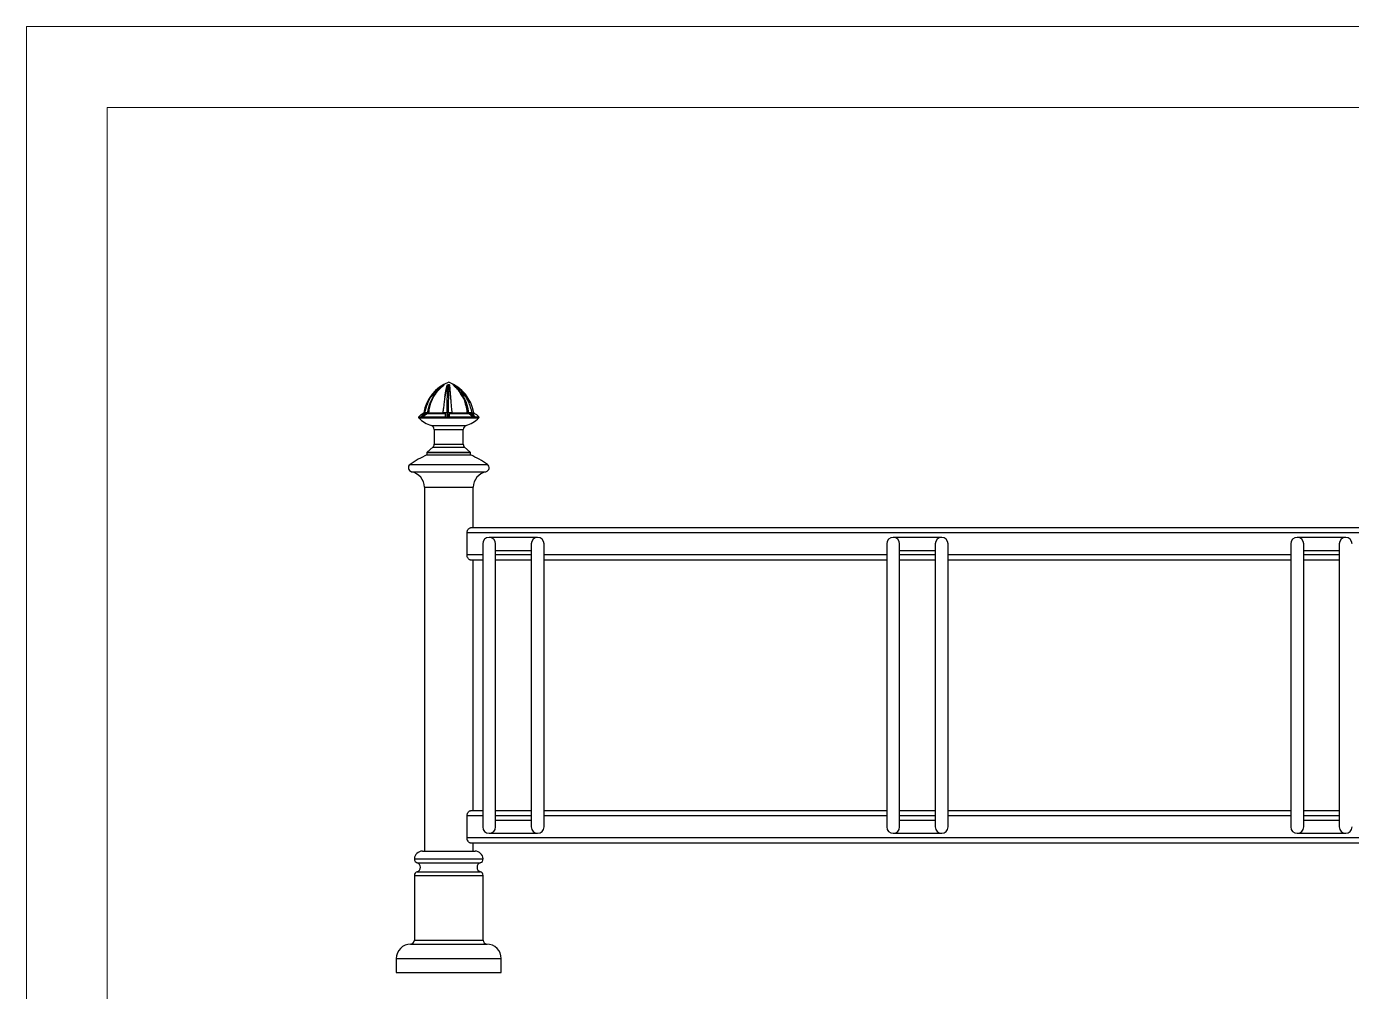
# Model space of a CAD drawing. Header units: millimetres. Extents: x 3621 to 9561, y -2206 to 1994.
# Drawn here: x 3621 to 5261, y 801 to 1994 of the extents above; entities that cross this region are included whole.
import ezdxf

# ---------------------------------------------------------------- set-up
doc = ezdxf.new("R2010")
doc.units = ezdxf.units.MM
doc.layers.add('tabelka', color=155, linetype='Continuous')

# ---------------------------------------------------------------- blocks, each defined once
blk = doc.blocks.new('front')
for p, q in [((-633.5, 2466.3), (-631.4, 2467.8)), ((-628.8, 2469.3), (-628.3, 2469.3)), ((-623.6, 2469.3), (-622.6, 2469.3)), ((-617.7, 2469.3), (-617.1, 2469.3)), ((-660, 2429.6), (-657, 2429.6)), ((-660, 2428.1), (-624.7, 2428.1)), ((-654.6, 2429.6), (-627.4, 2429.6)), ((-654.3, 2433.7), (-652, 2433.7)), ((-653.8, 2434.4), (-652.5, 2434.4)), ((-648.8, 2434.3), (-652.6, 2434.3)), ((-652.6, 2434.3), (-652.6, 2434.3)), ((-652.6, 2434.3), (-652.6, 2434.3)), ((-649.5, 2433.7), (-627.2, 2433.7)), ((-647.3, 2434.3), (-648.3, 2434.3)), ((-647.3, 2434.4), (-630.1, 2434.4)), ((-647.3, 2434.3), (-647.3, 2434.3)), ((-624.9, 2434.3), (-630.1, 2434.3)), ((-630.1, 2434.3), (-630.1, 2434.3)), ((-630.1, 2434.3), (-630.1, 2434.3)), ((-624.7, 2428.1), (-585.6, 2428.1)), ((-623.6, 2434.3), (-623.8, 2434.3)), ((-623.4, 2434.3), (-623.6, 2434.3)), ((-623.6, 2434.3), (-623.6, 2434.3)), ((-621.3, 2434.3), (-623.4, 2434.3)), ((-622, 2429.6), (-593.1, 2429.6)), ((-621.6, 2433.7), (-597.9, 2433.7)), ((-618.5, 2434.3), (-621.3, 2434.3)), ((-618.6, 2434.4), (-600.3, 2434.4)), ((-618.5, 2434.3), (-618.5, 2434.3)), ((-618.5, 2434.3), (-618.5, 2434.3)), ((-600.4, 2434.3), (-600.4, 2434.3)), ((-598.9, 2434.3), (-600.4, 2434.3)), ((-596, 2432.6), (-598.9, 2434.3)), ((-598.2, 2434.3), (-598.4, 2434.3)), ((-598.2, 2434.3), (-598.2, 2434.3)), ((-598, 2434.3), (-598.2, 2434.3)), ((-595.8, 2434.3), (-598, 2434.3)), ((-594, 2434.3), (-595.8, 2434.3)), ((-594.9, 2433.7), (-591.2, 2433.7)), ((-594.1, 2434.4), (-591.8, 2434.4)), ((-594, 2434.3), (-594, 2434.3)), ((-594, 2434.3), (-594, 2434.3)), ((-590.2, 2429.6), (-585.6, 2429.6)), ((-644.2, 2418.7), (-623.9, 2418.7)), ((-640.8, 2413.9), (-640.8, 2395.6)), ((-640.8, 2413.9), (-623.7, 2413.9)), ((-623.9, 2418.7), (-601.3, 2418.7)), ((-623.7, 2413.9), (-604.8, 2413.9)), ((-604.8, 2395.6), (-604.8, 2413.9)), ((-640.8, 2395.6), (-623.7, 2395.6)), ((-623.7, 2395.6), (-604.8, 2395.6)), ((-649.8, 2384.9), (-649.8, 2382.3)), ((-595.8, 2384.9), (-649.8, 2384.9)), ((-649.8, 2382.3), (-624.2, 2382.3)), ((-642.5, 2391.8), (-649.4, 2385.6)), ((-649.4, 2385.6), (-624.1, 2385.6)), ((-642.5, 2391.8), (-623.8, 2391.8)), ((-624.2, 2382.3), (-595.8, 2382.3)), ((-624.1, 2385.6), (-596.1, 2385.6)), ((-623.8, 2391.8), (-603.1, 2391.8)), ((-596.1, 2385.6), (-603.1, 2391.8)), ((-595.8, 2382.3), (-595.8, 2384.9)), ((-670.6, 2370.6), (-625.2, 2370.6)), ((-668.9, 2361.6), (-625.1, 2361.6)), ((-625.2, 2370.6), (-574.9, 2370.6)), ((-625.1, 2361.6), (-576.7, 2361.6)), ((-652.9, 2342.3), (-652.9, 1892.3)), ((-652.9, 2342.3), (-622.8, 2342.3)), ((-622.8, 2342.3), (-592.6, 2342.3)), ((-592.6, 2292.3), (-592.6, 2342.3)), ((1514.7, 2285.9), (-600.2, 2285.9)), ((-600.2, 2258.7), (-600.2, 2285.9)), ((1510.3, 2292.3), (-595.9, 2292.3)), ((-512.8, 2280.3), (-572.8, 2280.3)), ((-12.8, 2280.3), (-72.8, 2280.3)), ((487.2, 2280.3), (427.2, 2280.3)), ((-580.8, 2272.3), (-580.8, 1922.3)), ((-564.8, 1922.3), (-564.8, 2272.3)), ((-564.8, 2264.3), (-520.8, 2264.3)), ((-520.8, 2272.3), (-520.8, 1922.3)), ((-504.8, 1922.3), (-504.8, 2272.3)), ((-80.8, 2272.3), (-80.8, 1922.3)), ((-64.8, 1922.3), (-64.8, 2272.3)), ((-64.8, 2264.3), (-20.8, 2264.3)), ((-20.8, 2272.3), (-20.8, 1922.3)), ((-4.8, 1922.3), (-4.8, 2272.3)), ((419.2, 2272.3), (419.2, 1922.3)), ((435.2, 1922.3), (435.2, 2272.3)), ((435.2, 2264.3), (479.2, 2264.3)), ((479.2, 2272.3), (479.2, 1922.3)), ((-580.8, 2258.7), (-600.2, 2258.7)), ((-580.8, 2252.3), (-595.9, 2252.3)), ((-592.6, 1942.3), (-592.6, 2252.3)), ((-520.8, 2258.7), (-564.8, 2258.7)), ((-520.8, 2252.3), (-564.8, 2252.3)), ((-80.8, 2258.7), (-504.8, 2258.7)), ((-80.8, 2252.3), (-504.8, 2252.3)), ((-20.8, 2258.7), (-64.8, 2258.7)), ((-20.8, 2252.3), (-64.8, 2252.3)), ((419.2, 2258.7), (-4.8, 2258.7)), ((419.2, 2252.3), (-4.8, 2252.3)), ((479.2, 2258.7), (435.2, 2258.7)), ((479.2, 2252.3), (435.2, 2252.3)), ((-600.2, 1908.7), (-600.2, 1935.9)), ((-580.8, 1935.9), (-600.2, 1935.9)), ((-580.8, 1942.3), (-595.9, 1942.3)), ((-520.8, 1942.3), (-564.8, 1942.3)), ((-520.8, 1935.9), (-564.8, 1935.9)), ((-80.8, 1942.3), (-504.8, 1942.3)), ((-80.8, 1935.9), (-504.8, 1935.9)), ((-20.8, 1942.3), (-64.8, 1942.3)), ((-20.8, 1935.9), (-64.8, 1935.9)), ((419.2, 1942.3), (-4.8, 1942.3)), ((419.2, 1935.9), (-4.8, 1935.9)), ((479.2, 1942.3), (435.2, 1942.3)), ((479.2, 1935.9), (435.2, 1935.9)), ((-520.8, 1930.3), (-564.8, 1930.3)), ((-20.8, 1930.3), (-64.8, 1930.3)), ((479.2, 1930.3), (435.2, 1930.3)), ((1514.7, 1908.7), (-600.2, 1908.7)), ((1510.3, 1902.3), (-595.9, 1902.3)), ((-592.6, 1892.3), (-592.6, 1902.3)), ((-572.8, 1914.3), (-512.8, 1914.3)), ((-72.8, 1914.3), (-12.8, 1914.3)), ((427.2, 1914.3), (487.2, 1914.3)), ((-655.3, 1892.3), (-590.3, 1892.3)), ((-665.3, 1882.8), (-580.3, 1882.8)), ((-661.8, 1877.8), (-583.8, 1877.8)), ((-665.3, 1862.3), (-665.3, 1782.3)), ((-665.3, 1862.3), (-580.3, 1862.3)), ((-661.9, 1866.8), (-583.7, 1866.8)), ((-580.3, 1782.3), (-580.3, 1862.3)), ((-670.3, 1777.3), (-575.3, 1777.3)), ((-665.3, 1782.3), (-580.3, 1782.3)), ((-687.8, 1759.3), (-687.8, 1742.3)), ((-687.8, 1759.3), (-557.8, 1759.3)), ((-557.8, 1742.3), (-557.8, 1759.3)), ((-687.8, 1742.3), (-557.8, 1742.3))]:
    blk.add_line(p, q)
at = {"flags": 128}
for points in [[(-616, 2467.8), (-614.4, 2466.5), (-611.1, 2463.3), (-607.9, 2459.5), (-605.1, 2455.2), (-601.7, 2448.4), (-599.5, 2441.5), (-598.2, 2434.3), (-598.2, 2434.3), (-598.2, 2434.3)], [(-630.1, 2434.3), (-630.1, 2434.3), (-630.1, 2434.3), (-630.1, 2434.3), (-630.1, 2434.3), (-630.1, 2434.3), (-630.1, 2434.3), (-630.1, 2434.3), (-630.1, 2434.3)]]:
    blk.add_lwpolyline(points, dxfattribs=at)
for centre, radius, start, end in [((-605.5, 2426.5), 48.9, 110.687, 170.7269), ((-640.1, 2426.5), 48.9, 9.2731, 69.313), ((-659.3, 2428.8), 1, 134.008, 225.992), ((-642.3, 2411.3), 25.4, 118.1547, 134.008), ((-631.8, 2457.3), 40.6, 225.992, 252.1131), ((-639.5, 2414.2), 22.2, 114.7894, 139.6809), ((-638.4, 2413.7), 22.8, 125.9827, 139.4975), ((-654.8, 2434.6), 1, 298.1547, 350.7269), ((-652.6, 2434.3), 0.0165, 111.8944, 123.1296), ((-639.3, 2414.9), 21.4, 114.562, 125.2401), ((-542, 2425.1), 83.4, 173.6769, 177.6663), ((-540.6, 2425.1), 83.5, 173.6769, 177.6638), ((-618.5, 2434.3), 0.0201, 168.7621, 173.0573), ((-613.8, 2457.3), 40.6, 287.8869, 314.008), ((-607.5, 2415.4), 21.1, 38.4945, 63.7409), ((-608.7, 2414.9), 21.8, 38.7188, 54.8686), ((-593.9, 2434.5), 0.178, 240.9743, 241.9795), ((-590.8, 2434.6), 1, 189.2731, 241.8453), ((-603.2, 2411.3), 25.4, 45.992, 61.8453), ((-586.3, 2428.8), 1, 314.008, 45.992), ((-645.8, 2413.9), 5, 0, 72.1131), ((-599.8, 2413.9), 5, 107.8869, 180), ((-645.8, 2395.6), 5, 311.6335, 0), ((-599.8, 2395.6), 5, 180, 228.3665), ((-601.8, 2272.3), 120, 113.5565, 124.9982), ((-648.8, 2384.9), 1, 131.6335, 180), ((-596.8, 2384.9), 1, 0, 48.3665), ((-643.7, 2272.3), 120, 55.0018, 66.4435), ((-667.8, 2366.5), 5, 124.9982, 257.4886), ((-673.3, 2341.6), 20.5, 2.0539, 77.4886), ((-572.2, 2341.6), 20.5, 102.5114, 177.9461), ((-577.8, 2366.5), 5, 282.5114, 55.0018), ((-572.8, 2272.3), 8, 0, 180), ((-512.8, 2272.3), 8, 0, 180), ((-72.8, 2272.3), 8, 0, 180), ((-12.8, 2272.3), 8, 0, 180), ((427.2, 2272.3), 8, 0, 180), ((487.2, 2272.3), 8, 0, 180), ((-572.8, 1922.3), 8, 180, 0), ((-512.8, 1922.3), 8, 180, 270), ((-512.8, 1922.3), 8, 180, 0), ((-512.8, 1922.3), 8, 270, 0), ((-72.8, 1922.3), 8, 180, 0), ((-12.8, 1922.3), 8, 180, 270), ((-12.8, 1922.3), 8, 180, 0), ((-12.8, 1922.3), 8, 270, 0), ((427.2, 1922.3), 8, 180, 0), ((487.2, 1922.3), 8, 180, 270), ((487.2, 1922.3), 8, 180, 0), ((487.2, 1922.3), 8, 270, 0), ((-655.3, 1882.3), 10, 90, 177.464), ((-590.3, 1882.3), 10, 2.536, 90), ((-660.3, 1882.5), 5, 177.464, 252.5768), ((-663.5, 1872.3), 5.71, 286.2602, 72.5768), ((-582.1, 1872.3), 5.71, 107.4232, 253.7398), ((-585.3, 1882.5), 5, 287.4232, 2.536), ((-660.6, 1862.3), 4.71, 106.2602, 180), ((-585, 1862.3), 4.71, 0, 73.7398), ((-669.8, 1759.3), 18, 90, 180), ((-670.3, 1782.3), 5, 270, 360), ((-575.3, 1782.3), 5, 180, 270), ((-575.8, 1759.3), 18, 0, 90)]:
    blk.add_arc(centre, radius, start, end)
for points, knots in [([(-648.8, 2434.3), (-648.8, 2434.3), (-648.8, 2436.7), (-647.4, 2441.5), (-645.2, 2448.6), (-642, 2454.6), (-638.6, 2459.5), (-635.2, 2463.3), (-632.8, 2465.6), (-631.6, 2466.5), (-631.6, 2466.5)], [0, 0, 0, 0, 0.000002, 0.189096, 0.382701, 0.587956, 0.726627, 0.867042, 0.998911, 1, 1, 1, 1]), ([(-635.8, 2462.2), (-635.9, 2462.1), (-637, 2461), (-638.6, 2459), (-640.4, 2456.5), (-641.6, 2454.5), (-642.8, 2452.5), (-644, 2450), (-645.3, 2446.9), (-646.5, 2443.4), (-647.7, 2439.1), (-648.1, 2436), (-648.4, 2434.3)], [0, 0, 0, 0, 0.016152, 0.153525, 0.260873, 0.315626, 0.383989, 0.48605, 0.584889, 0.703118, 0.841218, 1, 1, 1, 1]), ([(-644.3, 2454.8), (-643.1, 2456.5), (-640.7, 2459.7), (-636.7, 2463.6), (-633.4, 2466.4), (-631.5, 2467.5), (-630.9, 2467.9)], [0, 0, 0, 0, 0.317488, 0.635786, 0.887435, 1, 1, 1, 1]), ([(-633.5, 2466.3), (-633.7, 2466.2), (-634.1, 2465.9), (-634.9, 2465.2), (-635.8, 2464.5), (-636.5, 2463.8), (-637.1, 2463.2), (-637.7, 2462.7), (-638.3, 2462.1), (-638.9, 2461.5), (-639.4, 2461), (-640.2, 2460.2), (-640.9, 2459.3), (-641.6, 2458.5), (-642.1, 2457.9), (-642.7, 2457.1), (-643.5, 2456), (-644, 2455.2), (-644.3, 2454.8)], [0, 0, 0, 0, 0.05097, 0.101947, 0.203909, 0.254883, 0.305861, 0.356836, 0.407811, 0.458784, 0.509761, 0.560736, 0.662699, 0.713673, 0.764651, 0.815627, 0.907767, 1, 1, 1, 1]), ([(-641.1, 2454.8), (-640.1, 2456.5), (-638, 2459.7), (-634.6, 2463.6), (-631.9, 2466.2), (-630.5, 2467.2), (-630.2, 2467.3)], [0, 0, 0, 0, 0.336377, 0.673617, 0.940238, 1, 1, 1, 1]), ([(-641.1, 2454.8), (-640.9, 2455), (-640.5, 2455.7), (-640, 2456.6), (-639.4, 2457.5), (-639, 2458.1), (-638.6, 2458.7), (-638, 2459.6), (-637.3, 2460.4), (-636.7, 2461.2), (-636.2, 2461.8), (-635.7, 2462.3), (-635.2, 2462.9), (-634.5, 2463.6), (-633.8, 2464.4), (-633.1, 2465), (-632.4, 2465.7), (-631.9, 2466.1), (-631.6, 2466.3)], [0, 0, 0, 0, 0.050976, 0.152936, 0.203912, 0.25489, 0.305861, 0.356837, 0.4588, 0.509776, 0.560751, 0.611727, 0.662702, 0.713678, 0.815638, 0.866616, 0.91759, 1, 1, 1, 1]), ([(-628.8, 2469.3), (-629.2, 2469.1), (-630.2, 2468.5), (-631.8, 2467.5), (-632.9, 2466.8), (-633.5, 2466.3)], [0, 0, 0, 0, 0.290911, 0.588297, 1, 1, 1, 1]), ([(-631.6, 2466.3), (-631, 2466.9), (-630.2, 2467.7), (-629, 2468.7), (-628.5, 2469.1), (-628.3, 2469.3)], [0, 0, 0, 0, 0.4972, 0.749516, 1, 1, 1, 1]), ([(-627.5, 2454.8), (-627.2, 2456.5), (-626.7, 2459.7), (-625.9, 2463.7), (-625.1, 2466.9), (-624.6, 2468.5), (-624.4, 2469.3)], [0, 0, 0, 0, 0.278189, 0.557091, 0.777589, 1, 1, 1, 1]), ([(-625.4, 2466.3), (-625.4, 2466.2), (-625.5, 2465.9), (-625.6, 2465.2), (-625.8, 2464.5), (-625.9, 2463.8), (-626, 2463.2), (-626.1, 2462.7), (-626.2, 2462.1), (-626.3, 2461.5), (-626.4, 2461), (-626.6, 2460.2), (-626.7, 2459.3), (-626.9, 2458.5), (-627, 2457.9), (-627.1, 2457.1), (-627.3, 2456), (-627.4, 2455.2), (-627.5, 2454.8)], [0, 0, 0, 0, 0.050974, 0.101949, 0.203912, 0.254886, 0.305862, 0.356839, 0.407813, 0.458787, 0.509764, 0.560737, 0.662699, 0.713675, 0.76465, 0.815626, 0.907766, 1, 1, 1, 1]), ([(-623.6, 2469.3), (-623.9, 2469.1), (-624.3, 2468.5), (-624.9, 2467.5), (-625.2, 2466.8), (-625.4, 2466.3)], [0, 0, 0, 0, 0.290907, 0.588295, 1, 1, 1, 1]), ([(-624.9, 2434.3), (-624.9, 2434.3), (-624.9, 2436.7), (-624.8, 2441.6), (-624.7, 2448.7), (-624.5, 2454.6), (-624.3, 2459.6), (-624.1, 2463.3), (-623.9, 2466.8), (-623.6, 2468), (-623.6, 2469.3), (-623.6, 2469.3)], [0, 0, 0, 0, 0.000001, 0.168985, 0.337966, 0.519236, 0.642473, 0.765707, 0.882858, 0.999998, 1, 1, 1, 1]), ([(-622.5, 2469.3), (-622.5, 2469.3), (-622.5, 2468), (-622.7, 2466.8), (-622.8, 2463.3), (-623, 2459.6), (-623.2, 2454.6), (-623.4, 2448.7), (-623.5, 2441.6), (-623.6, 2436.8), (-623.6, 2434.3), (-623.6, 2434.3)], [0, 0, 0, 0, 0.000002, 0.117142, 0.234293, 0.357527, 0.480764, 0.662034, 0.831015, 0.999999, 1, 1, 1, 1]), ([(-621.3, 2466.3), (-621.4, 2466.9), (-621.7, 2467.7), (-622, 2468.7), (-622.4, 2469.1), (-622.6, 2469.3)], [0, 0, 0, 0, 0.497195, 0.749516, 1, 1, 1, 1]), ([(-620.3, 2454.8), (-620.5, 2456.5), (-620.8, 2459.7), (-621.2, 2463.7), (-621.5, 2466.9), (-621.7, 2468.5), (-621.7, 2469.3)], [0, 0, 0, 0, 0.2781895, 0.5570906, 0.7775893, 1, 1, 1, 1]), ([(-620.3, 2454.8), (-620.4, 2455), (-620.4, 2455.7), (-620.5, 2456.6), (-620.6, 2457.5), (-620.6, 2458.1), (-620.7, 2458.7), (-620.8, 2459.6), (-620.8, 2460.4), (-620.9, 2461.2), (-620.9, 2461.8), (-621, 2462.3), (-621, 2462.9), (-621.1, 2463.6), (-621.2, 2464.4), (-621.2, 2465), (-621.2, 2465.7), (-621.3, 2466.1), (-621.3, 2466.3)], [0, 0, 0, 0, 0.050976, 0.152938, 0.203913, 0.254889, 0.305861, 0.356837, 0.4588, 0.509774, 0.560751, 0.611726, 0.662699, 0.713675, 0.815637, 0.866612, 0.917589, 1, 1, 1, 1]), ([(-617.7, 2469.3), (-617.4, 2469.1), (-616.9, 2468.5), (-615.8, 2467.5), (-615.1, 2466.8), (-614.7, 2466.3)], [0, 0, 0, 0, 0.290908, 0.588289, 1, 1, 1, 1]), ([(-612.4, 2466.3), (-613.2, 2466.9), (-614.3, 2467.7), (-615.8, 2468.7), (-616.6, 2469.1), (-617.1, 2469.3)], [0, 0, 0, 0, 0.497195, 0.749519, 1, 1, 1, 1]), ([(-602.1, 2454.8), (-603.2, 2456.5), (-605.5, 2459.7), (-609.3, 2463.7), (-613.1, 2466.8), (-615.6, 2468.4), (-616.8, 2469.2)], [0, 0, 0, 0, 0.281589, 0.563896, 0.78709, 1, 1, 1, 1]), ([(-605.9, 2454.8), (-606.9, 2456.5), (-608.7, 2459.7), (-611.8, 2463.6), (-613.9, 2465.6), (-614.8, 2466.4)], [0, 0, 0, 0, 0.370737, 0.742426, 1, 1, 1, 1]), ([(-614.7, 2466.3), (-614.5, 2466.2), (-614.1, 2465.9), (-613.5, 2465.2), (-612.8, 2464.5), (-612.1, 2463.8), (-611.6, 2463.2), (-611.2, 2462.7), (-610.7, 2462.1), (-610.2, 2461.5), (-609.8, 2461), (-609.2, 2460.2), (-608.6, 2459.3), (-608.1, 2458.5), (-607.7, 2457.9), (-607.2, 2457.1), (-606.6, 2456), (-606.2, 2455.2), (-605.9, 2454.8)], [0, 0, 0, 0, 0.050974, 0.101949, 0.203913, 0.254889, 0.30586, 0.356839, 0.407815, 0.45879, 0.509766, 0.560738, 0.662698, 0.713677, 0.764652, 0.815627, 0.907768, 1, 1, 1, 1]), ([(-598.9, 2434.3), (-599.1, 2436.1), (-599.6, 2439.4), (-600.7, 2443.8), (-602, 2447.5), (-603.2, 2450.4), (-604.3, 2452.7), (-605.2, 2454.5), (-606.1, 2455.9), (-606.8, 2457.2), (-607.7, 2458.4), (-608.7, 2459.8), (-610, 2461.6), (-611.6, 2463.4), (-612.7, 2464.5), (-613.2, 2465)], [0, 0, 0, 0, 0.14919, 0.278068, 0.387454, 0.477815, 0.549447, 0.611395, 0.655858, 0.698623, 0.739691, 0.786433, 0.852569, 0.93854, 1, 1, 1, 1]), ([(-602.1, 2454.8), (-602.2, 2455), (-602.7, 2455.7), (-603.3, 2456.6), (-603.9, 2457.5), (-604.4, 2458.1), (-604.9, 2458.7), (-605.6, 2459.6), (-606.3, 2460.4), (-607, 2461.2), (-607.5, 2461.8), (-608, 2462.3), (-608.6, 2462.9), (-609.3, 2463.6), (-610.1, 2464.4), (-610.9, 2465), (-611.6, 2465.7), (-612.1, 2466.1), (-612.4, 2466.3)], [0, 0, 0, 0, 0.050975, 0.152935, 0.203912, 0.254889, 0.305859, 0.356834, 0.458797, 0.509772, 0.56075, 0.611722, 0.662699, 0.713675, 0.815633, 0.866611, 0.917588, 1, 1, 1, 1]), ([(-644.3, 2454.8), (-644.9, 2453.9), (-646.8, 2451), (-649.2, 2446.1), (-651.3, 2440.2), (-652.1, 2436.4), (-652.5, 2434.4)], [0, 0, 0, 0, 0.156541, 0.470245, 0.733105, 1, 1, 1, 1]), ([(-647.3, 2434.4), (-647.2, 2435.6), (-646.8, 2439.2), (-645.6, 2444.4), (-643.6, 2450.1), (-641.9, 2453.2), (-641.1, 2454.8)], [0, 0, 0, 0, 0.163706, 0.491839, 0.744158, 1, 1, 1, 1]), ([(-627.5, 2454.8), (-627.6, 2453.9), (-628, 2451), (-628.7, 2446.1), (-629.4, 2440.2), (-629.9, 2436.4), (-630.1, 2434.4)], [0, 0, 0, 0, 0.156539, 0.470244, 0.733105, 1, 1, 1, 1]), ([(-618.6, 2434.4), (-618.7, 2435.6), (-619, 2439.2), (-619.5, 2444.4), (-620, 2450.1), (-620.2, 2453.2), (-620.3, 2454.8)], [0, 0, 0, 0, 0.163705, 0.491839, 0.744158, 1, 1, 1, 1]), ([(-605.9, 2454.8), (-605.5, 2453.9), (-604, 2451), (-602.3, 2446.1), (-600.9, 2440.2), (-600.5, 2436.4), (-600.3, 2434.4)], [0, 0, 0, 0, 0.1565392, 0.4702438, 0.7331057, 1, 1, 1, 1]), ([(-594.1, 2434.4), (-594.3, 2435.6), (-595, 2439.2), (-596.7, 2444.4), (-599.2, 2450.1), (-601.1, 2453.2), (-602.1, 2454.8)], [0, 0, 0, 0, 0.163705, 0.491839, 0.744156, 1, 1, 1, 1]), ([(-657, 2429.6), (-657.1, 2429.5), (-657.1, 2429.5), (-657.1, 2429.4), (-657.1, 2429.2), (-656.9, 2428.9), (-656.6, 2428.7), (-656.4, 2428.5)], [0, 0, 0, 0, 0.0335675, 0.0798905, 0.17094, 0.4925784, 1, 1, 1, 1]), ([(-652, 2433.7), (-652.8, 2433.2), (-654.3, 2432.2), (-656, 2430.7), (-656.8, 2429.8), (-657, 2429.6)], [0, 0, 0, 0, 0.424932, 0.855905, 1, 1, 1, 1]), ([(-656.4, 2428.5), (-656.3, 2428.5), (-656.2, 2428.4), (-656, 2428.4), (-655.9, 2428.5), (-655.8, 2428.5)], [0, 0, 0, 0, 0.378304, 0.683163, 1, 1, 1, 1]), ([(-655.8, 2428.5), (-655.6, 2428.7), (-655.4, 2428.9), (-655, 2429.2), (-654.9, 2429.3), (-654.7, 2429.4), (-654.6, 2429.5), (-654.6, 2429.5), (-654.6, 2429.6)], [0, 0, 0, 0, 0.56092, 0.705267, 0.840729, 0.902156, 0.964143, 1, 1, 1, 1]), ([(-654.6, 2429.6), (-653.8, 2430.3), (-652.2, 2431.9), (-650.4, 2433.1), (-649.5, 2433.7)], [0, 0, 0, 0, 0.495168, 1, 1, 1, 1]), ([(-649.9, 2433.4), (-650.4, 2433.1), (-652, 2432.2), (-653.4, 2430.9), (-654.3, 2430.2)], [0, 0, 0, 0, 0.363024, 1, 1, 1, 1]), ([(-652.5, 2434.4), (-652.5, 2434.4), (-652.5, 2434.4), (-652.5, 2434.4), (-652.6, 2434.4), (-652.6, 2434.3)], [0, 0, 0, 0, 0.296161, 0.689854, 1, 1, 1, 1]), ([(-652.6, 2434.3), (-652.4, 2434.3), (-652.1, 2434.2), (-651.9, 2434), (-651.9, 2433.9), (-651.9, 2433.9), (-651.9, 2433.8), (-651.9, 2433.7), (-652, 2433.7), (-652, 2433.7)], [0, 0, 0, 0, 0.605128, 0.732686, 0.82046, 0.907569, 0.944053, 0.980923, 1, 1, 1, 1]), ([(-652.6, 2434.3), (-652.6, 2434.3), (-652.6, 2434.3), (-652.6, 2434.3), (-652.6, 2434.3)], [0, 0, 0, 0, 0.5597883, 1, 1, 1, 1]), ([(-652.6, 2434.3), (-652.6, 2434.3), (-652.6, 2434.3), (-652.6, 2434.3), (-652.6, 2434.3), (-652.6, 2434.3), (-652.6, 2434.3), (-652.6, 2434.3), (-652.6, 2434.3), (-652.6, 2434.3)], [0, 0, 0, 0, 0.1155192, 0.2310384, 0.3672815, 0.4828008, 0.6327185, 0.7689616, 1, 1, 1, 1]), ([(-649.5, 2433.7), (-649.4, 2433.7), (-649.4, 2433.7), (-649.3, 2433.8), (-649, 2433.9), (-648.3, 2434.2), (-647.7, 2434.3), (-647.3, 2434.3)], [0, 0, 0, 0, 0.02172, 0.051642, 0.109285, 0.311021, 1, 1, 1, 1]), ([(-647.3, 2434.3), (-647.3, 2434.4), (-647.3, 2434.4), (-647.3, 2434.4), (-647.3, 2434.4), (-647.3, 2434.4)], [0, 0, 0, 0, 0.418379, 0.841774, 1, 1, 1, 1]), ([(-647.3, 2434.3), (-647.3, 2434.3), (-647.3, 2434.3), (-647.3, 2434.3), (-647.3, 2434.3), (-647.3, 2434.3), (-647.3, 2434.3), (-647.3, 2434.3), (-647.3, 2434.3), (-647.3, 2434.3)], [0, 0, 0, 0, 0.227966, 0.357911, 0.502035, 0.631926, 0.76187, 0.870055, 1, 1, 1, 1]), ([(-647.3, 2434.3), (-647.3, 2434.3), (-647.3, 2434.3), (-647.3, 2434.3), (-647.3, 2434.3)], [0, 0, 0, 0, 0.559914, 1, 1, 1, 1]), ([(-630.1, 2434.4), (-630.1, 2434.4), (-630.1, 2434.4), (-630.1, 2434.4), (-630.1, 2434.4), (-630.1, 2434.3)], [0, 0, 0, 0, 0.296132, 0.689978, 1, 1, 1, 1]), ([(-630.1, 2434.3), (-629.5, 2434.3), (-628.7, 2434.2), (-627.9, 2434), (-627.6, 2433.9), (-627.4, 2433.9), (-627.2, 2433.8), (-627.2, 2433.7), (-627.2, 2433.7), (-627.2, 2433.7)], [0, 0, 0, 0, 0.605142, 0.732701, 0.820467, 0.907584, 0.944066, 0.980914, 1, 1, 1, 1]), ([(-630.1, 2434.3), (-630.1, 2434.3), (-630.1, 2434.3), (-630.1, 2434.3), (-630.1, 2434.3), (-630.1, 2434.3), (-630.1, 2434.3), (-630.1, 2434.3), (-630.1, 2434.3), (-630.1, 2434.3)], [0, 0, 0, 0, 0.134841, 0.24901, 0.363179, 0.498019, 0.646487, 0.760656, 1, 1, 1, 1]), ([(-630.1, 2434.3), (-630.1, 2434.3), (-630.1, 2434.3), (-630.1, 2434.3), (-630.1, 2434.3)], [0, 0, 0, 0, 0.559787, 1, 1, 1, 1]), ([(-627.2, 2433.7), (-627.2, 2433.2), (-627.3, 2432.2), (-627.3, 2430.7), (-627.4, 2429.8), (-627.4, 2429.6)], [0, 0, 0, 0, 0.424937, 0.855902, 1, 1, 1, 1]), ([(-627.4, 2429.6), (-627.4, 2429.5), (-627.4, 2429.5), (-627.3, 2429.4), (-627, 2429.2), (-626.4, 2428.9), (-625.7, 2428.7), (-625.3, 2428.5)], [0, 0, 0, 0, 0.033557, 0.079879, 0.17094, 0.492586, 1, 1, 1, 1]), ([(-625.3, 2428.5), (-625.2, 2428.5), (-624.9, 2428.4), (-624.4, 2428.4), (-624.2, 2428.5), (-624, 2428.5)], [0, 0, 0, 0, 0.378316, 0.683155, 1, 1, 1, 1]), ([(-624.1, 2434.3), (-624.1, 2434.3), (-624.3, 2434.3), (-624.6, 2434.3), (-624.8, 2434.3), (-624.9, 2434.3)], [0, 0, 0, 0, 0.1984835, 0.5985499, 1, 1, 1, 1]), ([(-623.8, 2434.3), (-623.9, 2434.3), (-623.9, 2434.3), (-624, 2434.3), (-624.1, 2434.3)], [0, 0, 0, 0, 0.262279, 1, 1, 1, 1]), ([(-624, 2428.5), (-623.6, 2428.7), (-623.1, 2428.9), (-622.5, 2429.2), (-622.2, 2429.3), (-622.1, 2429.4), (-622, 2429.5), (-622, 2429.5), (-622, 2429.6)], [0, 0, 0, 0, 0.560941, 0.705276, 0.840726, 0.902158, 0.964174, 1, 1, 1, 1]), ([(-622, 2429.6), (-621.9, 2430.3), (-621.8, 2431.9), (-621.7, 2433.1), (-621.6, 2433.7)], [0, 0, 0, 0, 0.495178, 1, 1, 1, 1]), ([(-621.6, 2433.7), (-621.6, 2433.7), (-621.6, 2433.7), (-621.5, 2433.8), (-621.2, 2433.9), (-620.2, 2434.2), (-619.3, 2434.3), (-618.5, 2434.3)], [0, 0, 0, 0, 0.021732, 0.051651, 0.109313, 0.311033, 1, 1, 1, 1]), ([(-618.5, 2434.3), (-618.5, 2434.4), (-618.6, 2434.4), (-618.6, 2434.4), (-618.6, 2434.4), (-618.6, 2434.4)], [0, 0, 0, 0, 0.417807, 0.841756, 1, 1, 1, 1]), ([(-618.5, 2434.3), (-618.5, 2434.3), (-618.5, 2434.3), (-618.5, 2434.3), (-618.5, 2434.3), (-618.5, 2434.3), (-618.5, 2434.3), (-618.5, 2434.3), (-618.5, 2434.3), (-618.5, 2434.3)], [0, 0, 0, 0, 0.239201, 0.37432, 0.522943, 0.637139, 0.77196, 0.886156, 1, 1, 1, 1]), ([(-618.5, 2434.3), (-618.5, 2434.3), (-618.5, 2434.3), (-618.5, 2434.3), (-618.5, 2434.3)], [0, 0, 0, 0, 0.559881, 1, 1, 1, 1]), ([(-600.3, 2434.4), (-600.3, 2434.4), (-600.3, 2434.4), (-600.3, 2434.4), (-600.4, 2434.4), (-600.4, 2434.3)], [0, 0, 0, 0, 0.296153, 0.689901, 1, 1, 1, 1]), ([(-600.4, 2434.3), (-600.4, 2434.3), (-600.4, 2434.3), (-600.4, 2434.3), (-600.4, 2434.3), (-600.4, 2434.3), (-600.4, 2434.3), (-600.4, 2434.3), (-600.4, 2434.3), (-600.4, 2434.3)], [0, 0, 0, 0, 0.130565, 0.261144, 0.3698, 0.500364, 0.66232, 0.770958, 1, 1, 1, 1]), ([(-600.4, 2434.3), (-599.9, 2434.3), (-599.3, 2434.2), (-598.7, 2434), (-598.4, 2433.9), (-598.2, 2433.9), (-598.1, 2433.8), (-598, 2433.7), (-598, 2433.7), (-597.9, 2433.7)], [0, 0, 0, 0, 0.605135, 0.732702, 0.820456, 0.907565, 0.944049, 0.980904, 1, 1, 1, 1]), ([(-600.4, 2434.3), (-600.4, 2434.3), (-600.4, 2434.3), (-600.4, 2434.3), (-600.4, 2434.3)], [0, 0, 0, 0, 0.5596877, 1, 1, 1, 1]), ([(-598.4, 2434.3), (-598.5, 2434.3), (-598.5, 2434.3), (-598.6, 2434.3), (-598.6, 2434.3)], [0, 0, 0, 0, 0.262303, 1, 1, 1, 1]), ([(-597.9, 2433.7), (-597.2, 2433.2), (-595.7, 2432.2), (-594.2, 2430.7), (-593.3, 2429.8), (-593.1, 2429.6)], [0, 0, 0, 0, 0.424938, 0.855903, 1, 1, 1, 1]), ([(-594.9, 2433.7), (-594.9, 2433.7), (-594.9, 2433.7), (-595, 2433.8), (-595, 2433.9), (-594.7, 2434.2), (-594.3, 2434.3), (-594, 2434.3)], [0, 0, 0, 0, 0.021724, 0.051642, 0.109285, 0.311021, 1, 1, 1, 1]), ([(-590.2, 2429.6), (-590.9, 2430.3), (-592.3, 2431.9), (-594, 2433.1), (-594.9, 2433.7)], [0, 0, 0, 0, 0.49518, 1, 1, 1, 1]), ([(-594, 2434.3), (-594, 2434.4), (-594, 2434.4), (-594.1, 2434.4), (-594.1, 2434.4), (-594.1, 2434.4)], [0, 0, 0, 0, 0.4183818, 0.8416715, 1, 1, 1, 1]), ([(-594, 2434.3), (-594, 2434.3), (-594, 2434.3), (-594, 2434.3), (-594, 2434.3)], [0, 0, 0, 0, 0.559788, 1, 1, 1, 1]), ([(-594, 2434.3), (-594, 2434.3), (-594, 2434.3), (-594, 2434.3), (-594, 2434.3), (-594, 2434.3), (-594, 2434.3), (-594, 2434.3), (-594, 2434.3), (-594, 2434.3)], [0, 0, 0, 0, 0.244475, 0.361309, 0.51235, 0.629184, 0.766537, 0.883371, 1, 1, 1, 1]), ([(-593.1, 2429.6), (-593.1, 2429.5), (-593.1, 2429.5), (-593, 2429.4), (-592.7, 2429.2), (-592.2, 2428.9), (-591.9, 2428.7), (-591.7, 2428.5)], [0, 0, 0, 0, 0.033584, 0.079887, 0.170948, 0.492573, 1, 1, 1, 1]), ([(-591.7, 2428.5), (-591.6, 2428.5), (-591.5, 2428.4), (-591.2, 2428.4), (-591.1, 2428.5), (-591, 2428.5)], [0, 0, 0, 0, 0.378302, 0.683201, 1, 1, 1, 1]), ([(-591, 2428.5), (-590.7, 2428.7), (-590.4, 2428.9), (-590.2, 2429.2), (-590.1, 2429.3), (-590.1, 2429.4), (-590.1, 2429.5), (-590.1, 2429.5), (-590.2, 2429.6)], [0, 0, 0, 0, 0.56092, 0.705273, 0.8407288, 0.9021427, 0.9641533, 1, 1, 1, 1]), ([(-600.2, 2285.9), (-600.2, 2286.5), (-600.1, 2287.7), (-599.4, 2289.5), (-598.3, 2291), (-597, 2292.1), (-596.2, 2292.2), (-595.9, 2292.3)], [0, 0, 0, 0, 0.163255, 0.325706, 0.550888, 0.779581, 1, 1, 1, 1]), ([(-595.9, 2252.3), (-596.2, 2252.4), (-597, 2252.5), (-598.3, 2253.6), (-599.5, 2255.3), (-600.1, 2257.1), (-600.2, 2258.2), (-600.2, 2258.7)], [0, 0, 0, 0, 0.195915, 0.441417, 0.701353, 0.86928, 1, 1, 1, 1]), ([(-600.2, 1935.9), (-600.2, 1936.5), (-600.1, 1937.7), (-599.4, 1939.5), (-598.3, 1941), (-597, 1942.1), (-596.2, 1942.2), (-595.9, 1942.3)], [0, 0, 0, 0, 0.163259, 0.325709, 0.550891, 0.779582, 1, 1, 1, 1]), ([(-595.9, 1902.3), (-596.2, 1902.4), (-597, 1902.5), (-598.3, 1903.6), (-599.5, 1905.3), (-600.1, 1907.1), (-600.2, 1908.2), (-600.2, 1908.7)], [0, 0, 0, 0, 0.1959148, 0.4414168, 0.7013522, 0.869276, 1, 1, 1, 1])]:
    blk.add_open_spline(points, degree=3, knots=knots)

msp = doc.modelspace()

# ---------------------------------------------------------------- linework, layer by layer
at = {"layer": 'tabelka', "lineweight": 5}
for points in [[(3621.33, 1994.17), (9561.33, 1994.17), (9561.33, -2205.83), (3621.33, -2205.83)], [(3721.33, 1894.17), (9461.33, 1894.17), (9461.33, -2105.83), (3721.33, -2105.83)]]:
    msp.add_lwpolyline(points, close=True, dxfattribs=at)

# ---------------------------------------------------------------- block references
msp.add_blockref('front', (4766.67, -918.09))

doc.saveas('drawing.dxf')
